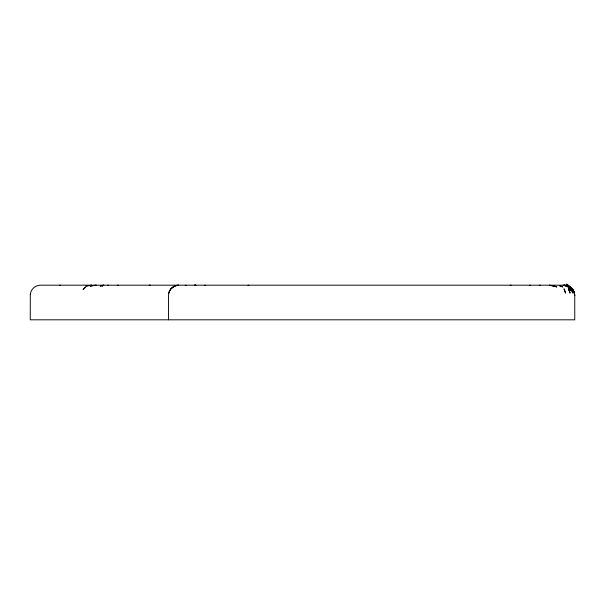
<?xml version="1.0" encoding="UTF-8"?>
<svg xmlns="http://www.w3.org/2000/svg" width="605" height="605" viewBox="0 0 605 605"><rect width="100%" height="100%" fill="white"/><g stroke="black" fill="none" stroke-linecap="round" stroke-linejoin="round"><path stroke-width="0.91" d="M103.848 285.189L102.109 286.112L103.667 285.189L100.196 286.112L103.342 285.189M248.02 285.295L248.92 285.189M510.174 285.295L511.081 285.189M529.572 285.295L530.479 285.189M539.267 285.295L540.174 285.189M178.732 285.189C174.051 285.144 169.839 288.608 168.734 293.123L170.716 288.993L174.399 286.112L178.384 285.189C173.083 285.326 168.485 290.067 168.553 295.376L168.553 319.811M194.439 285.189L195.808 285.295L194.56 285.189M204.664 285.189L205.571 285.295M194.969 285.189L195.869 285.295M185.266 285.189L186.174 285.295M117.378 285.189L118.285 285.295M107.682 285.189L108.59 285.295M59.441 285.189L60.349 285.295M564.805 285.401L566.605 285.825M564.722 285.439L566.356 285.923M569.192 286.551L573.041 290.498L569.192 286.551L564.2 285.189C568.398 285.28 572.375 287.791 573.835 291.791C572.02 287.216 558.612 277.574 573.207 290.498L569.358 286.551L571.392 288.177L573.653 291.625L571.392 288.177M568.594 286.467L568.14 286.112L569.623 287.269M30.31 294.264L30.25 319.811L574.75 319.811L574.75 295.376C574.788 289.976 570.001 285.099 564.571 285.189L40.429 285.189C35.392 285.152 30.825 289.25 30.31 294.264M84.715 287.783L83.082 289.629L85.464 287.095L84.715 287.783M88.459 285.59L85.774 286.112L91.756 285.189L88.459 285.59M94.244 285.409L90.137 286.112L96.331 285.189L94.244 285.409M150.032 285.189L149.193 285.295L150.025 285.189M567.649 285.696L564.571 285.189L569.456 286.467L567.649 285.696M551.813 285.613L549.416 285.189L553.59 286.112L551.813 285.613M565.69 285.696L563.096 285.189L567.785 286.475L571.014 288.993L567.324 286.112L567.785 286.475L565.69 285.696M554.293 285.999L553.174 285.62L556.857 287.004L554.293 285.999M560.374 285.999L559.277 285.62L562.741 287.004L560.374 285.999M570.81 287.33L568.806 286.112L572.504 288.993L574.5 293.123L572.33 288.804L570.81 287.33M570.243 287.594L567.974 286.112L571.309 288.577L573.366 292.124L570.243 287.594M572.058 288.577L568.715 286.112L572.345 288.872L571.264 287.768L572.058 288.577M572.33 288.804L574.039 291.739L574.75 295.376L574.039 291.739L572.33 288.804M570.129 289.508L568.08 287.33L571.475 291.035L570.129 289.508M572.701 292.124L571.173 288.804L573.003 293.123L572.701 292.124M569.804 292.124L568.367 288.804L570.114 293.123L569.804 292.124M565.259 292.124L564.019 288.804L565.569 293.123L565.259 292.124"/></g></svg>
